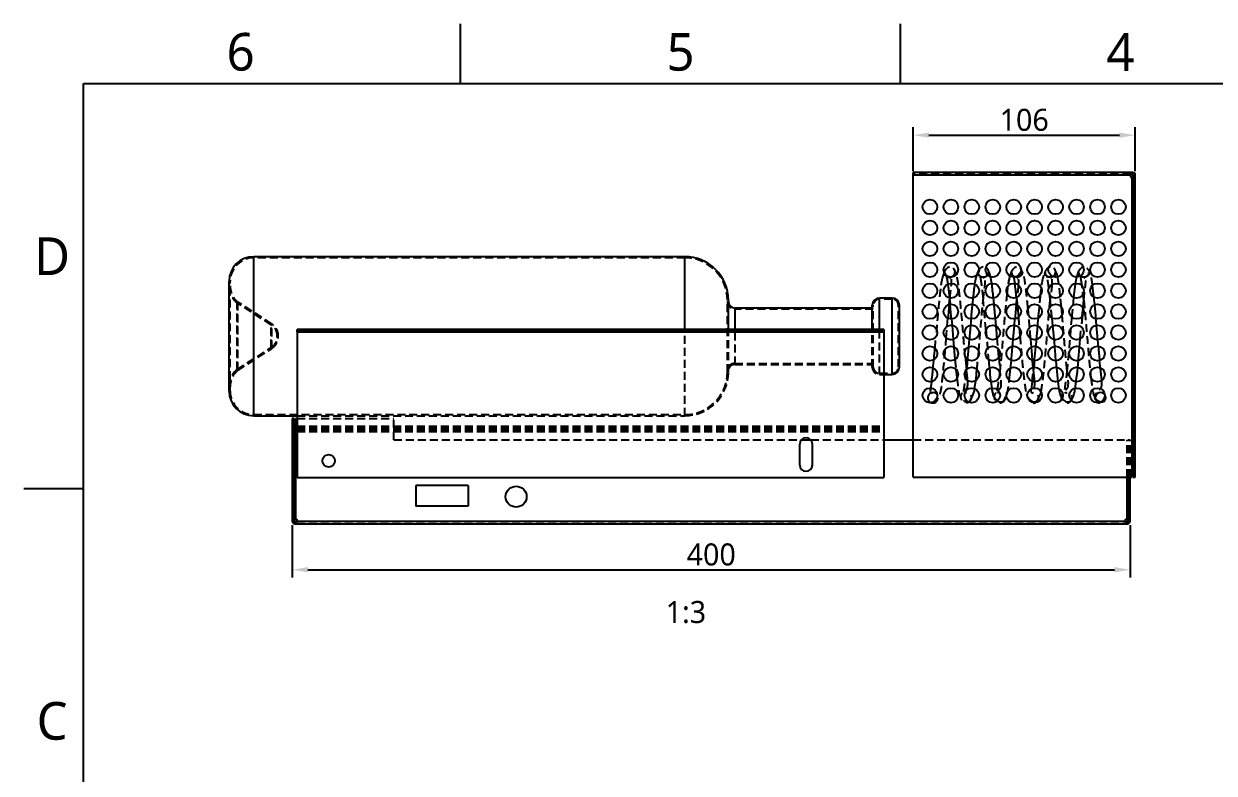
# Model space of a CAD drawing. Extents: x 1 to 420, y 0 to 296.
# Drawn here: x 1 to 190.4, y 177.2 to 296.5 of the extents above; entities that cross this region are included whole.
import ezdxf

# ---------------------------------------------------------------- set-up
doc = ezdxf.new("R2010")
doc.units = 0
doc.header["$LTSCALE"] = 12.7
doc.header["$PDMODE"] = 33
doc.header["$PDSIZE"] = 1
doc.linetypes.add('HIDDEN', pattern=[0.15, 0.1, -0.05])
doc.layers.get('DEFPOINTS').update_dxf_attribs({"linetype": 'CONTINUOUS'})
for name, color, linetype in [('ANNOTATION_TEXT', 7, 'CONTINUOUS'), ('BORDER_FRAME', 7, 'CONTINUOUS'), ('BORDER_ZONES', 7, 'CONTINUOUS'), ('HIDDEN', 7, 'HIDDEN'), ('TANGENT_HIDDEN', 7, 'HIDDEN'), ('TANGENT_LINES', 7, 'CONTINUOUS'), ('VISIBLE', 7, 'CONTINUOUS')]:
    doc.layers.add(name, color=color, linetype=linetype)
doc.styles.add('ONSHAPE-STANDARD', font='NotoSans-Regular.ttf')
doc.styles.add('ONSHAPE-STANDARD-DIMENSION', font='')
doc.styles.add('ONSHAPE-STANDARD-VIEW-LABE', font='NotoSans-Regular.ttf', dxfattribs={"height": 3.5})
doc.styles.get('ONSHAPE-STANDARD-DIMENSION').set_extended_font_data('Noto Sans')
doc.dimstyles.new('ONSHAPE-ISO-25$0', dxfattribs={"dimtxt": 3.5, "dimasz": 2.5, "dimexe": 1.25, "dimexo": 0.625, "dimtad": 1, "dimtxsty": 'ONSHAPE-STANDARD-DIMENSION', "dimcen": 2.5, "dimclrd": 7, "dimclre": 7, "dimclrt": 7, "dimazin": 3, "dimtfac": 1, "dimtmove": 0, "dimatfit": 3})

# ---------------------------------------------------------------- blocks, each defined once
blk = doc.blocks.new('*D4')
at = {"layer": 'ANNOTATION_TEXT', "color": 7}
for p, q in [((142.51, 273.04), (142.51, 280.02)), ((145.01, 278.77), (175.34, 278.77)), ((177.84, 273.04), (177.84, 280.02))]:
    blk.add_line(p, q, dxfattribs=at)
for points in [[(145.01, 279.18), (145.01, 278.35), (142.51, 278.77)], [(175.34, 278.35), (175.34, 279.18), (177.84, 278.77)]]:
    blk.add_solid(points, dxfattribs=at)
at = {"layer": 'DEFPOINTS', "color": 0}
for p in [(177.84, 278.77), (142.51, 272.42), (177.84, 272.42)]:
    blk.add_point(p, dxfattribs=at)
at = {"layer": 'ANNOTATION_TEXT', "color": 7, "insert": (160.18, 281.19), "char_height": 3.5, "attachment_point": 5, "style": 'ONSHAPE-STANDARD-DIMENSION'}
blk.add_mtext('106', dxfattribs=at)
blk = doc.blocks.new('*D5')
at = {"layer": 'ANNOTATION_TEXT', "color": 7}
for p, q in [((43.71, 216.71), (43.71, 208.34)), ((177.04, 216.71), (177.04, 208.34)), ((46.21, 209.59), (174.54, 209.59))]:
    blk.add_line(p, q, dxfattribs=at)
for points in [[(46.21, 210.01), (46.21, 209.18), (43.71, 209.59)], [(174.54, 209.18), (174.54, 210.01), (177.04, 209.59)]]:
    blk.add_solid(points, dxfattribs=at)
at = {"layer": 'DEFPOINTS', "color": 0}
for p in [(43.71, 217.34), (177.04, 217.34), (177.04, 209.59)]:
    blk.add_point(p, dxfattribs=at)
at = {"layer": 'ANNOTATION_TEXT', "color": 7, "insert": (110.38, 212.01), "char_height": 3.5, "attachment_point": 5, "style": 'ONSHAPE-STANDARD-DIMENSION'}
blk.add_mtext('400', dxfattribs=at)

msp = doc.modelspace()

# ---------------------------------------------------------------- linework, layer by layer
at = {"layer": 'BORDER_FRAME'}
for p, q in [((10.5, 10), (10.5, 287)), ((10.5, 287), (410.5, 287))]:
    msp.add_line(p, q, dxfattribs=at)
at = {"layer": 'BORDER_ZONES'}
for p, q in [((70.5, 287), (70.5, 296.5)), ((140.5, 287), (140.5, 296.5)), ((10.5, 222.5), (1, 222.5))]:
    msp.add_line(p, q, dxfattribs=at)
at = {"layer": 'HIDDEN'}
for p, q in [((177.1113, 272.4947), (142.5099, 272.4947)), ((106.1758, 259.2615), (37.5774, 259.2615)), ((147.2642, 256.4767), (147.171, 256.1638)), ((147.4386, 256.926), (147.2642, 256.4767)), ((147.781, 256.37), (147.8653, 256.0502)), ((148.5537, 255.9904), (148.3577, 256.1399)), ((148.6325, 255.1771), (148.62, 255.8357)), ((153.1143, 256.37), (153.1986, 256.0502)), ((153.887, 255.9904), (153.691, 256.1399)), ((154.9194, 255.7636), (154.8861, 255.9412)), ((158.4476, 256.37), (158.5061, 256.1791)), ((158.5061, 256.1791), (158.5319, 256.0502)), ((158.5319, 256.0502), (158.6787, 255.1554)), ((159.2204, 255.9904), (159.0243, 256.1399)), ((163.2642, 256.4767), (163.171, 256.1638)), ((163.781, 256.37), (163.8653, 256.0502)), ((164.5537, 255.9904), (164.3577, 256.1399)), ((168.5116, 256.1908), (168.4547, 255.9681)), ((169.1143, 256.37), (169.1986, 256.0502)), ((169.887, 255.9904), (169.691, 256.1399)), ((33.8343, 238.0244), (33.8343, 255.5185)), ((165.923, 253.1642), (165.7031, 255.0291)), ((40.3834, 248.5658), (34.96, 252.0546)), ((34.96, 241.4883), (34.96, 252.0546)), ((40.4735, 248.706), (35.0587, 252.1892)), ((35.0587, 241.3536), (35.0587, 252.1892)), ((112.9457, 241.0513), (112.9457, 252.4916)), ((139.1782, 252.6783), (137.1557, 252.6783)), ((148.2636, 251.881), (148.3616, 252.8395)), ((148.2881, 252.8395), (148.3829, 251.9138)), ((152.032, 252.8983), (151.9306, 251.9007)), ((155.3875, 251.8835), (155.2859, 252.884)), ((158.9271, 251.8487), (158.9932, 252.5021)), ((164.2149, 251.386), (164.3265, 252.5021)), ((169.5397, 251.2978), (169.6599, 252.5021)), ((136.1663, 251.0924), (114.1633, 251.0924)), ((136.1663, 241.854), (136.1663, 251.6889)), ((140.3343, 251.6889), (140.1677, 251.6889)), ((140.1677, 241.854), (140.1677, 251.6889)), ((166.2135, 250.208), (166.0982, 251.433)), ((169.4177, 249.9993), (169.5397, 251.2978)), ((147.7816, 246.4403), (147.9402, 248.3647)), ((147.9402, 248.3647), (148.0515, 249.6366)), ((148.6069, 249.5407), (148.6993, 248.4846)), ((151.7275, 249.7446), (151.6161, 248.4746)), ((155.7096, 248.3657), (155.6014, 249.6059)), ((158.618, 248.4947), (158.7115, 249.562)), ((164.5925, 249.7006), (164.7056, 248.4116)), ((167.7351, 249.8292), (167.5789, 248.0351)), ((169.1096, 246.3763), (169.2625, 248.2348)), ((171.6986, 248.4946), (171.5868, 249.7685)), ((41.3305, 246.7126), (41.3305, 246.8303)), ((41.4972, 246.7126), (41.4972, 246.8303)), ((137.8432, 247.5282), (44.5099, 247.5282)), ((113.1123, 241.0513), (113.1123, 247.8615)), ((135.9996, 241.854), (135.9996, 247.8615)), ((148.8831, 246.2596), (148.9859, 245.0474)), ((151.4345, 246.2739), (151.3298, 245.0417)), ((156.1359, 243.3872), (155.8683, 246.4391)), ((158.3385, 245.1404), (158.438, 246.3163)), ((159.4005, 248.0786), (159.5065, 246.787)), ((161.32, 245.0407), (161.2055, 246.3922)), ((164.8732, 246.3795), (164.9783, 245.1349)), ((168.9969, 245.0449), (169.1096, 246.3763)), ((34.96, 241.4883), (40.3834, 244.9771)), ((35.0587, 241.3536), (40.4735, 244.8369)), ((152.8548, 243.4616), (152.9362, 244.3561)), ((162.0978, 246.2329), (162.0042, 245.1304)), ((171.9787, 245.1331), (171.8889, 246.1903)), ((114.1633, 242.4505), (136.1663, 242.4505)), ((151.1517, 243.0812), (150.9827, 241.3732)), ((158.013, 241.6497), (158.137, 242.9168)), ((161.632, 241.7147), (161.5246, 242.8033)), ((161.8109, 243.0032), (161.6864, 241.7347)), ((165.1869, 242.8386), (165.2944, 241.7395)), ((168.6878, 241.7302), (168.8022, 242.9018)), ((172.3057, 241.6456), (172.1825, 242.8948)), ((114.1633, 242.2838), (135.9996, 242.2838)), ((137.1557, 240.8645), (139.1782, 240.8645)), ((137.1557, 240.6979), (137.8432, 240.6979)), ((140.1677, 241.854), (140.3343, 241.854)), ((149.3269, 241.4192), (149.4713, 240.0651)), ((156.3208, 241.4193), (156.2705, 240.9388)), ((145.4376, 239.4686), (145.2894, 238.4444)), ((152.2843, 238.3537), (152.3906, 239.0674)), ((154.8698, 239.5033), (155.0207, 238.4238)), ((161.4425, 239.5069), (161.2711, 238.3387)), ((165.5322, 239.5388), (165.7084, 238.2964)), ((168.2917, 238.3993), (168.4688, 239.6887)), ((150.7715, 237.8181), (150.9915, 237.8059)), ((155.918, 238.228), (155.8837, 237.9911)), ((156.2293, 237.8093), (156.3249, 237.8059)), ((150.9915, 236.1392), (151.4056, 236.2834)), ((166.5449, 236.5185), (166.7057, 236.4161)), ((37.5774, 234.2814), (106.1758, 234.2814)), ((44.5099, 234.1147), (106.1758, 234.1147)), ((44.5099, 233.6921), (59.8766, 233.6921)), ((59.8766, 230.2614), (59.8766, 233.6921)), ((44.5099, 231.9342), (137.8432, 231.9342)), ((44.5099, 231.6009), (137.8432, 231.6009)), ((59.8766, 230.2614), (124.7259, 230.2614)), ((126.2167, 230.2614), (137.8432, 230.2614)), ((142.5099, 230.2614), (176.5432, 230.2614)), ((176.5432, 224.3281), (176.5432, 230.2614)), ((176.7099, 230.2614), (177.0432, 230.2614)), ((176.7099, 224.3281), (176.7099, 230.2614)), ((177.0432, 224.3281), (177.0432, 230.2614)), ((44.4419, 217.2614), (176.3113, 217.2614))]:
    msp.add_line(p, q, dxfattribs=at)
for centre, radius, start, end in [((37.5774, 255.5185), 3.743, 90, 180), ((106.1758, 252.4916), 6.7699, 0, 90), ((153.8714, 256.817), 1.0183, 103.975633, 151.351734), ((148.3187, 256.8999), 0.7565, 177.378869, 200.35698), ((148.325, 256.9024), 0.7632, 200.376604, 269.99355), ((161.5688, 253.7546), 9.3751, 163.120813, 172.102629), ((136.2955, 252.4237), 18.921, 8.269514, 10.166869), ((171.489, 252.7154), 14.0753, 165.013551, 176.299522), ((155.4529, 255.4504), 3.8531, 351.87072, 5.738684), ((178.9737, 252.3397), 16.2589, 166.396399, 176.459946), ((135.0255, 250.8665), 29.302, 7.091594, 10.189547), ((161.2083, 255.4501), 3.4334, 353.02019, 6.447744), ((148.9727, 252.7151), 16.8896, 7.874571, 12.085861), ((178.878, 253.5547), 10.6991, 166.963159, 171.600017), ((141.6989, 251.0845), 27.9445, 7.56713, 10.235711), ((37.2411, 254.8052), 3.5734, 180, 230.330882), ((37.2411, 254.8052), 3.4067, 180, 230.163501), ((224.9908, 246.2862), 66.2864, 172.528566, 174.174859), ((44.1032, 240.1645), 120.8514, 5.859479, 6.804896), ((232.5168, 246.0902), 68.4869, 172.497189, 174.04742), ((65.446, 241.8302), 104.7555, 5.847124, 7.092477), ((114.1633, 252.31), 1.2177, 180, 270), ((137.1557, 251.6889), 0.9894, 90, 180), ((139.1782, 251.6889), 0.9894, 0, 90), ((-95.379, 227.1478), 250.3229, 4.721135, 5.813244), ((330.4599, 235.3306), 168.6786, 173.869751, 174.445563), ((-69.2817, 228.6334), 234.8212, 5.147254, 5.833978), ((-7.7408, 234.7173), 174.6408, 5.492454, 6.063329), ((-111.0738, 225.2535), 273.0965, 4.816171, 5.453567), ((39.2669, 246.8303), 2.0636, 0, 57.247486), ((39.2669, 246.8303), 2.2303, 0, 57.247486), ((439.9326, 225.3189), 271.6384, 174.787056, 175.160673), ((39.2669, 246.7126), 2.0636, 302.752514, 0), ((39.2669, 246.7126), 2.2303, 302.752514, 0), ((-146.4528, 270.5132), 293.5564, 354.982479, 355.353808), ((516.7852, 276.6715), 363.8419, 184.55906, 185.297649), ((114.1633, 241.2328), 1.2177, 90, 180), ((-71.5144, 264.2463), 225.3299, 354.185085, 354.707461), ((371.4526, 263.5121), 216.2552, 185.3397, 185.864509), ((37.2411, 238.7377), 3.5734, 129.669118, 180), ((37.2411, 238.7377), 3.4067, 129.836499, 180), ((106.1758, 241.0513), 6.7699, 270, 0), ((106.1758, 241.0513), 6.9366, 270, 0), ((114.1633, 241.2328), 1.051, 90, 180), ((137.1557, 241.854), 1.1561, 180, 270), ((137.1557, 241.854), 0.9894, 180, 270), ((139.1782, 241.854), 0.9894, 270, 0), ((8.7064, 256.0534), 143.0316, 353.581181, 354.108993), ((57.0704, 252.0269), 105.1203, 353.159754, 354.208474), ((67.896, 250.6574), 83.6193, 351.287537, 352.721293), ((132.251, 242.4797), 24.0459, 349.815714, 354.310471), ((143.6754, 240.8747), 14.1777, 346.380232, 355.351214), ((211.5147, 244.6643), 40.969, 186.249807, 189.143084), ((37.5774, 238.0244), 3.743, 180, 270), ((145.5039, 238.1947), 0.4183, 232.750105, 291.640977), ((145.6582, 236.9726), 0.8333, 248.375904, 35.247393), ((156.1229, 238.1304), 0.3383, 232.578509, 288.320584), ((156.0735, 237.4977), 1.3815, 280.485503, 1.598806), ((162.7204, 238.1779), 2.2757, 196.897928, 207.870888), ((161.5039, 238.1947), 0.4183, 232.750105, 291.640977), ((171.1666, 239.0635), 5.5119, 187.999903, 196.300411), ((167.7796, 238.0688), 1.9819, 196.182681, 231.463267), ((166.8373, 238.1947), 0.4183, 232.750105, 291.640977), ((172.3249, 236.9726), 0.8333, 179.287368, 35.247393), ((151.0967, 236.9801), 0.6773, 265.736032, 287.786887), ((156.4737, 237.1986), 0.8988, 233.345063, 263.998714), ((167.1154, 237.099), 0.7964, 239.041572, 268.596139), ((166.8837, 237.1069), 0.9737, 276.355913, 327.206018), ((167.0963, 236.9835), 0.6806, 269.962573, 305.744073)]:
    msp.add_arc(centre, radius, start, end, dxfattribs=at)
for points, knots in [([(160.7865, 251.2083), (160.7345, 251.7583), (160.6211, 252.9556), (160.3293, 255.3684), (160.1161, 256.7446), (159.7215, 257.331), (159.5413, 257.5988)], [0, 0, 0, 0, 0.26286223, 0.57225651, 0.80470199, 1, 1, 1, 1]), ([(164.2921, 257.8052), (164.1385, 257.7484), (163.8012, 257.6234), (163.4392, 256.9684), (163.3195, 256.632), (163.2642, 256.4767)], [0, 0, 0, 0, 0.31045584, 0.68175314, 1, 1, 1, 1]), ([(171.0622, 254.8417), (171.039, 255.0017), (170.9793, 255.4123), (170.7756, 256.8064), (170.3859, 257.3504), (170.208, 257.5988)], [0, 0, 0, 0, 0.25756168, 0.66101944, 1, 1, 1, 1]), ([(147.171, 256.1638), (147.1187, 255.9571), (146.9711, 255.374), (146.6836, 252.8358), (146.398, 249.8635), (146.2253, 247.778), (146.1389, 246.7344)], [0, 0, 0, 0, 0.14474988, 0.4082834, 0.70389217, 1, 1, 1, 1]), ([(148.3249, 256.1392), (148.242, 256.145), (148.0672, 256.1573), (147.7769, 256.2726), (147.5247, 256.5494), (147.448, 256.733), (147.4294, 256.8672), (147.4201, 256.9344)], [0, 0, 0, 0, 0.19685986, 0.41533274, 0.65187197, 0.82551168, 1, 1, 1, 1]), ([(147.8653, 256.0502), (147.9373, 255.6099), (148.0194, 255.108), (148.0235, 255.076), (148.024, 255.0721)], [0, 0, 0, 0, 0.87708566, 1, 1, 1, 1]), ([(149.2297, 256.9344), (149.2204, 256.8672), (149.2018, 256.733), (149.125, 256.5494), (148.8729, 256.2726), (148.5826, 256.1573), (148.4077, 256.145), (148.3249, 256.1392)], [0, 0, 0, 0, 0.17448832, 0.34812803, 0.58466726, 0.80314014, 1, 1, 1, 1]), ([(149.0867, 256.9344), (149.0837, 256.8673), (149.0776, 256.734), (149.0194, 256.5513), (148.8045, 256.275), (148.5478, 256.1576), (148.3961, 256.1451), (148.3249, 256.1392)], [0, 0, 0, 0, 0.18021559, 0.3574915, 0.59505824, 0.81004564, 1, 1, 1, 1]), ([(150.7884, 243.5399), (150.7033, 244.4971), (150.527, 246.482), (150.2552, 249.8591), (149.9581, 252.8724), (149.6902, 255.3536), (149.4843, 256.2426), (149.3987, 256.612)], [0, 0, 0, 0, 0.21442905, 0.44463545, 0.66545951, 0.86098878, 1, 1, 1, 1]), ([(153.6582, 256.1392), (153.5753, 256.145), (153.4005, 256.1573), (153.1102, 256.2726), (152.858, 256.5494), (152.7813, 256.733), (152.7627, 256.8672), (152.7534, 256.9344)], [0, 0, 0, 0, 0.19685986, 0.41533274, 0.65187197, 0.82551168, 1, 1, 1, 1]), ([(153.6582, 256.1392), (153.587, 256.1451), (153.4352, 256.1576), (153.1785, 256.275), (152.9637, 256.5513), (152.9055, 256.734), (152.8994, 256.8673), (152.8963, 256.9344)], [0, 0, 0, 0, 0.18995436, 0.40494176, 0.6425085, 0.81978441, 1, 1, 1, 1]), ([(153.1986, 256.0502), (153.2462, 255.7927), (153.3664, 255.1417), (153.62, 252.8682), (153.6486, 252.582), (153.6565, 252.5021)], [0, 0, 0, 0, 0.32070257, 0.81053222, 1, 1, 1, 1]), ([(154.563, 256.9344), (154.5537, 256.8672), (154.5351, 256.733), (154.4584, 256.5494), (154.2062, 256.2726), (153.9159, 256.1573), (153.7411, 256.145), (153.6582, 256.1392)], [0, 0, 0, 0, 0.17448832, 0.34812803, 0.58466726, 0.80314014, 1, 1, 1, 1]), ([(154.4201, 256.9344), (154.417, 256.8673), (154.4109, 256.734), (154.3528, 256.5513), (154.1379, 256.275), (153.8812, 256.1576), (153.7294, 256.1451), (153.6582, 256.1392)], [0, 0, 0, 0, 0.18021559, 0.3574915, 0.59505824, 0.81004564, 1, 1, 1, 1]), ([(153.6599, 252.5021), (153.6698, 252.5948), (153.6984, 252.8632), (153.8172, 254.0865), (153.9805, 255.0342), (153.9619, 255.5808), (153.9533, 255.8357)], [0, 0, 0, 0, 0.16289335, 0.47157905, 0.75367076, 1, 1, 1, 1]), ([(158.9915, 256.1392), (158.9087, 256.145), (158.7338, 256.1573), (158.4436, 256.2726), (158.1914, 256.5494), (158.1146, 256.733), (158.0961, 256.8672), (158.0867, 256.9344)], [0, 0, 0, 0, 0.19685986, 0.41533274, 0.65187197, 0.82551168, 1, 1, 1, 1]), ([(158.9915, 256.1392), (158.9203, 256.1451), (158.7686, 256.1576), (158.5119, 256.275), (158.297, 256.5513), (158.2388, 256.734), (158.2327, 256.8673), (158.2297, 256.9344)], [0, 0, 0, 0, 0.18995436, 0.40494176, 0.6425085, 0.81978441, 1, 1, 1, 1]), ([(159.8963, 256.9344), (159.887, 256.8672), (159.8684, 256.733), (159.7917, 256.5494), (159.5395, 256.2726), (159.2492, 256.1573), (159.0744, 256.145), (158.9915, 256.1392)], [0, 0, 0, 0, 0.17448832, 0.34812803, 0.58466726, 0.80314014, 1, 1, 1, 1]), ([(159.7534, 256.9344), (159.7503, 256.8673), (159.7443, 256.734), (159.6861, 256.5513), (159.4712, 256.275), (159.2145, 256.1576), (159.0627, 256.1451), (158.9915, 256.1392)], [0, 0, 0, 0, 0.18021559, 0.3574915, 0.59505824, 0.81004564, 1, 1, 1, 1]), ([(164.3249, 256.1392), (164.242, 256.145), (164.0672, 256.1573), (163.7769, 256.2726), (163.5247, 256.5494), (163.448, 256.733), (163.4294, 256.8672), (163.4201, 256.9344)], [0, 0, 0, 0, 0.19685986, 0.41533274, 0.65187197, 0.82551168, 1, 1, 1, 1]), ([(164.3249, 256.1392), (164.2537, 256.1451), (164.1019, 256.1576), (163.8452, 256.275), (163.6303, 256.5513), (163.5721, 256.734), (163.5661, 256.8673), (163.563, 256.9344)], [0, 0, 0, 0, 0.18995436, 0.40494176, 0.6425085, 0.81978441, 1, 1, 1, 1]), ([(165.2297, 256.9344), (165.2204, 256.8672), (165.2018, 256.733), (165.125, 256.5494), (164.8729, 256.2726), (164.5826, 256.1573), (164.4077, 256.145), (164.3249, 256.1392)], [0, 0, 0, 0, 0.17448832, 0.34812803, 0.58466726, 0.80314014, 1, 1, 1, 1]), ([(165.0867, 256.9344), (165.0837, 256.8673), (165.0776, 256.734), (165.0194, 256.5513), (164.8045, 256.275), (164.5478, 256.1576), (164.3961, 256.1451), (164.3249, 256.1392)], [0, 0, 0, 0, 0.18021559, 0.3574915, 0.59505824, 0.81004564, 1, 1, 1, 1]), ([(169.6582, 256.1392), (169.5753, 256.145), (169.4005, 256.1573), (169.1102, 256.2726), (168.858, 256.5494), (168.7813, 256.733), (168.7627, 256.8672), (168.7534, 256.9344)], [0, 0, 0, 0, 0.19685986, 0.41533274, 0.65187197, 0.82551168, 1, 1, 1, 1]), ([(169.6582, 256.1392), (169.587, 256.1451), (169.4352, 256.1576), (169.1785, 256.275), (168.9637, 256.5513), (168.9055, 256.734), (168.8994, 256.8673), (168.8963, 256.9344)], [0, 0, 0, 0, 0.18995436, 0.40494176, 0.6425085, 0.81978441, 1, 1, 1, 1]), ([(170.563, 256.9344), (170.5537, 256.8672), (170.5351, 256.733), (170.4584, 256.5494), (170.2062, 256.2726), (169.9159, 256.1573), (169.7411, 256.145), (169.6582, 256.1392)], [0, 0, 0, 0, 0.17448832, 0.34812803, 0.58466726, 0.80314014, 1, 1, 1, 1]), ([(170.4201, 256.9344), (170.417, 256.8673), (170.4109, 256.734), (170.3528, 256.5513), (170.1379, 256.275), (169.8812, 256.1576), (169.7294, 256.1451), (169.6582, 256.1392)], [0, 0, 0, 0, 0.18021559, 0.3574915, 0.59505824, 0.81004564, 1, 1, 1, 1]), ([(169.6599, 252.5021), (169.6698, 252.5948), (169.6984, 252.8632), (169.8172, 254.0865), (169.9805, 255.0342), (169.9619, 255.5808), (169.9533, 255.8357)], [0, 0, 0, 0, 0.16289335, 0.47157905, 0.75367076, 1, 1, 1, 1]), ([(148.3616, 252.8395), (148.4019, 253.2273), (148.479, 253.9696), (148.6179, 255.0345), (148.6295, 255.1482), (148.6325, 255.1771)], [0, 0, 0, 0, 0.44947094, 0.86021891, 1, 1, 1, 1]), ([(152.9362, 244.3561), (152.9904, 244.9782), (153.1148, 246.4056), (153.3897, 249.802), (153.5731, 251.6349), (153.6599, 252.5021)], [0, 0, 0, 0, 0.28927214, 0.6637302, 1, 1, 1, 1]), ([(157.443, 253.6238), (157.4237, 253.4492), (157.3624, 252.8946), (157.0413, 249.6571), (156.7992, 246.5925), (156.5008, 243.1893), (156.3739, 241.9415), (156.3208, 241.4193)], [0, 0, 0, 0, 0.10734388, 0.34091673, 0.58441359, 0.82607361, 1, 1, 1, 1]), ([(158.9932, 252.5021), (159.0058, 252.6238), (159.0275, 252.8329), (159.0411, 252.9605), (159.0467, 253.0138)], [0, 0, 0, 0, 0.58180074, 1, 1, 1, 1]), ([(164.3265, 252.5021), (164.3381, 252.6139), (164.3615, 252.8402), (164.3865, 253.0743), (164.3992, 253.1927)], [0, 0, 0, 0, 0.49425621, 1, 1, 1, 1]), ([(168.04, 252.9749), (168.04, 252.9745), (168.0387, 252.9657), (167.7367, 249.8541), (167.7352, 249.8312), (167.7351, 249.8292)], [0, 0, 0, 0, 0.04210164, 0.9159009, 1, 1, 1, 1]), ([(169.6565, 252.5021), (169.7448, 251.6166), (169.9314, 249.7449), (170.2036, 246.3764), (170.4933, 243.0207), (170.6937, 241.1128), (170.7892, 240.2043)], [0, 0, 0, 0, 0.23600066, 0.49880258, 0.76134609, 1, 1, 1, 1]), ([(162.8665, 237.8838), (162.9742, 238.582), (163.2067, 240.0892), (163.4868, 243.0624), (163.7739, 246.2979), (164.0524, 249.7129), (164.1678, 250.9008), (164.2149, 251.386)], [0, 0, 0, 0, 0.18164439, 0.39213734, 0.6179248, 0.84393449, 1, 1, 1, 1]), ([(166.996, 241.4159), (166.9413, 241.954), (166.8109, 243.2391), (166.5447, 246.2988), (166.2543, 249.7776), (166.2215, 250.1237), (166.2135, 250.208)], [0, 0, 0, 0, 0.23603395, 0.56366867, 0.89379372, 1, 1, 1, 1]), ([(159.2494, 249.8086), (159.2502, 249.8006), (159.2558, 249.7391), (159.3332, 248.8509), (159.4005, 248.0786)], [0, 0, 0, 0, 0.13059262, 1, 1, 1, 1]), ([(161.2055, 246.3922), (161.2039, 246.4109), (161.1954, 246.5147), (161.1201, 247.4311), (161.0584, 248.1825)], [0, 0, 0, 0, 0.1801756, 1, 1, 1, 1]), ([(147.5168, 243.4117), (147.6362, 244.7717), (147.7726, 246.3264), (147.7806, 246.4276), (147.7816, 246.4403)], [0, 0, 0, 0, 0.87477755, 1, 1, 1, 1]), ([(159.5065, 246.787), (159.5142, 246.6892), (159.544, 246.3097), (159.8568, 242.7542), (160.0876, 240.3133), (160.4303, 237.8686), (160.5189, 237.5916), (160.543, 237.5164)], [0, 0, 0, 0, 0.10206336, 0.39623953, 0.67048865, 0.91065497, 1, 1, 1, 1]), ([(167.5789, 248.0351), (167.5425, 247.5821), (167.453, 246.4668), (167.1631, 243.1346), (167.0393, 241.9253), (166.9875, 241.4193)], [0, 0, 0, 0, 0.2846235, 0.70060895, 1, 1, 1, 1]), ([(145.6582, 236.1392), (145.8024, 236.1548), (146.2224, 236.2002), (147.0232, 237.9764), (147.1408, 239.897), (147.4764, 242.9391), (147.5082, 243.3103), (147.5168, 243.4117)], [0, 0, 0, 0, 0.11652814, 0.33946639, 0.59618299, 0.88966322, 1, 1, 1, 1]), ([(149.1642, 243.0775), (149.1659, 243.0589), (149.1752, 242.9587), (149.2587, 242.1105), (149.3269, 241.4192)], [0, 0, 0, 0, 0.18490569, 1, 1, 1, 1]), ([(154.4975, 243.0781), (154.4992, 243.0591), (154.5082, 242.9624), (154.5807, 242.2223), (154.639, 241.6276)], [0, 0, 0, 0, 0.1964361, 1, 1, 1, 1]), ([(156.2705, 240.9388), (156.244, 240.6936), (156.2028, 240.3121), (156.1849, 240.1528), (156.1784, 240.0958)], [0, 0, 0, 0, 0.64246609, 1, 1, 1, 1]), ([(156.4085, 238.5305), (156.4293, 238.5595), (156.497, 238.6542), (156.5766, 239.362), (156.4391, 240.3068), (156.3666, 241.0394), (156.3293, 241.4159)], [0, 0, 0, 0, 0.11097069, 0.3625269, 0.67242603, 1, 1, 1, 1]), ([(166.9875, 241.4193), (166.9574, 241.101), (166.887, 240.3567), (166.6018, 238.3178), (166.5615, 238.062), (166.5504, 237.9911)], [0, 0, 0, 0, 0.35054388, 0.81999036, 1, 1, 1, 1]), ([(167.0752, 238.5305), (167.0959, 238.5595), (167.1637, 238.6542), (167.2432, 239.362), (167.1058, 240.3068), (167.0333, 241.0394), (166.996, 241.4159)], [0, 0, 0, 0, 0.11097069, 0.3625269, 0.67242603, 1, 1, 1, 1]), ([(149.4713, 240.0651), (149.4714, 240.0645), (149.4725, 240.0502), (149.7894, 237.6515), (149.9456, 237.2245), (150.5055, 236.484), (150.8487, 236.3375), (150.9883, 236.3144), (151.0464, 236.3047)], [0, 0, 0, 0, 0.01686154, 0.36211344, 0.55323159, 0.76252221, 0.90109059, 1, 1, 1, 1]), ([(151.0752, 238.5305), (151.096, 238.5575), (151.1641, 238.6457), (151.2261, 239.3224), (151.1913, 239.5875), (151.1761, 239.7038)], [0, 0, 0, 0, 0.19853624, 0.64859224, 1, 1, 1, 1]), ([(161.7419, 238.5305), (161.7627, 238.5558), (161.8309, 238.6384), (161.8848, 239.307), (161.8672, 239.4424), (161.861, 239.4895)], [0, 0, 0, 0, 0.22341965, 0.7298831, 1, 1, 1, 1]), ([(172.4085, 238.5305), (172.4294, 238.5575), (172.4974, 238.6457), (172.5594, 239.3224), (172.5247, 239.5876), (172.5094, 239.7039)], [0, 0, 0, 0, 0.19852838, 0.64856655, 1, 1, 1, 1]), ([(150.2562, 236.5804), (150.2105, 236.6733), (150.1194, 236.8585), (150.0941, 237.1671), (150.2423, 237.6881), (150.7202, 238.1113), (150.9598, 238.3942), (151.0752, 238.5305)], [0, 0, 0, 0, 0.16408294, 0.32693633, 0.54114335, 0.77901383, 1, 1, 1, 1]), ([(150.5841, 237.8617), (150.5858, 237.8597), (150.5946, 237.8493), (150.6926, 237.8321), (150.7715, 237.8181)], [0, 0, 0, 0, 0.19396446, 1, 1, 1, 1]), ([(155.5896, 236.5804), (155.5439, 236.6733), (155.4528, 236.8585), (155.4274, 237.1671), (155.5756, 237.6881), (156.0536, 238.1113), (156.2932, 238.3942), (156.4085, 238.5305)], [0, 0, 0, 0, 0.16408294, 0.32693633, 0.54114335, 0.77901383, 1, 1, 1, 1]), ([(156.3797, 236.3047), (156.4511, 236.3056), (156.6004, 236.3074), (156.844, 236.4196), (157.0561, 236.6505), (157.1675, 237.0044), (157.0962, 237.2436), (157.0602, 237.3647)], [0, 0, 0, 0, 0.17032654, 0.35632808, 0.55947535, 0.77693007, 1, 1, 1, 1]), ([(161.2711, 238.3387), (161.2684, 238.3247), (161.2595, 238.2776), (161.2345, 238.1093), (161.217, 237.9911)], [0, 0, 0, 0, 0.29789583, 1, 1, 1, 1]), ([(166.2562, 236.5804), (166.2105, 236.6733), (166.1194, 236.8585), (166.0941, 237.1671), (166.2423, 237.6881), (166.7202, 238.1113), (166.9598, 238.3942), (167.0752, 238.5305)], [0, 0, 0, 0, 0.16408294, 0.32693633, 0.54114335, 0.77901383, 1, 1, 1, 1]), ([(171.5896, 236.5804), (171.5439, 236.6733), (171.4528, 236.8585), (171.4274, 237.1671), (171.5756, 237.6881), (172.0536, 238.1113), (172.2932, 238.3942), (172.4085, 238.5305)], [0, 0, 0, 0, 0.16408294, 0.32693633, 0.54114335, 0.77901383, 1, 1, 1, 1]), ([(172.3644, 236.306), (172.4415, 236.306), (172.6001, 236.306), (172.8433, 236.4197), (173.0563, 236.6505), (173.1674, 237.0044), (173.0962, 237.2436), (173.0602, 237.3647)], [0, 0, 0, 0, 0.17517407, 0.36008886, 0.5620492, 0.7782334, 1, 1, 1, 1]), ([(167.4939, 236.431), (167.4943, 236.4312), (167.4983, 236.4334), (167.5794, 236.5148), (167.6536, 236.5892)], [0, 0, 0, 0, 0.08618047, 1, 1, 1, 1])]:
    msp.add_open_spline(points, degree=3, knots=knots, dxfattribs=at)
at = {"layer": 'TANGENT_HIDDEN'}
for p, q in [((40.3834, 244.9771), (40.3834, 248.5658)), ((40.4735, 244.8369), (40.4735, 248.706)), ((44.5099, 247.7926), (137.8432, 247.7926)), ((44.5099, 247.5153), (137.8432, 247.5153)), ((106.1758, 234.1147), (106.1758, 247.8615)), ((114.1633, 242.2838), (114.1633, 247.8615)), ((137.1557, 240.6979), (137.1557, 247.8615)), ((44.5099, 232.4381), (137.8432, 232.4381)), ((44.5099, 232.1607), (137.8432, 232.1607))]:
    msp.add_line(p, q, dxfattribs=at)
at = {"layer": 'TANGENT_LINES'}
for p, q in [((177.4332, 272.8281), (177.4332, 272.4947)), ((177.1113, 272.4181), (142.5099, 272.4181)), ((177.5099, 272.4181), (177.8432, 272.4181)), ((37.5774, 234.1147), (37.5774, 259.4282)), ((106.1758, 247.8615), (106.1758, 259.4282)), ((137.1557, 247.8615), (137.1557, 252.845)), ((139.1782, 240.6979), (139.1782, 252.845)), ((114.1633, 247.8615), (114.1633, 251.259)), ((44.5099, 247.4515), (137.8432, 247.4515)), ((44.0432, 217.3381), (43.7099, 217.3381)), ((44.1199, 216.9281), (44.1199, 217.2614)), ((44.4419, 217.3381), (176.3113, 217.3381)), ((176.6332, 217.2614), (176.6332, 216.9281)), ((177.0432, 217.3381), (176.7099, 217.3381))]:
    msp.add_line(p, q, dxfattribs=at)
at = {"layer": 'VISIBLE'}
for p, q in [((177.1113, 272.8281), (142.5099, 272.8281)), ((142.5099, 272.4181), (142.5099, 272.8281)), ((177.4332, 272.8281), (177.1113, 272.8281)), ((177.1113, 272.4181), (177.1113, 272.8281)), ((142.5099, 224.3281), (142.5099, 272.4181)), ((177.4332, 272.4947), (177.1113, 272.4947)), ((177.1113, 272.4181), (177.1113, 272.0961)), ((177.1113, 272.0961), (177.3432, 272.0961)), ((177.3432, 224.3281), (177.3432, 272.0961)), ((177.5099, 272.0961), (177.5099, 272.4181)), ((177.5099, 224.3281), (177.5099, 272.0961)), ((177.8432, 272.0961), (177.5099, 272.0961)), ((177.8432, 272.0961), (177.8432, 272.4181)), ((177.8432, 224.3281), (177.8432, 272.0961)), ((106.1758, 259.4282), (37.5774, 259.4282)), ((154.8861, 255.9412), (154.8173, 256.2693)), ((168.5976, 256.4767), (168.5116, 256.1908)), ((33.6677, 238.0244), (33.6677, 255.5185)), ((148.024, 255.0721), (148.2881, 252.8395)), ((168.2937, 255.1176), (168.04, 252.9749)), ((171.2701, 253.0348), (171.0622, 254.8417)), ((113.1123, 247.8615), (113.1123, 252.4916)), ((139.1782, 252.845), (137.1557, 252.845)), ((158.9899, 252.5021), (159.2494, 249.8086)), ((135.9996, 251.259), (114.1633, 251.259)), ((135.9996, 247.8615), (135.9996, 251.6889)), ((140.3343, 241.854), (140.3343, 251.6889)), ((148.6993, 248.4846), (148.8831, 246.2596)), ((158.438, 246.3163), (158.618, 248.4947)), ((164.7056, 248.4116), (164.8732, 246.3795)), ((137.8432, 247.8615), (44.5099, 247.8615)), ((44.5099, 247.4515), (44.5099, 247.8615)), ((44.5099, 247.4515), (44.5099, 224.2614)), ((137.8432, 247.8615), (137.8432, 247.4515)), ((137.8432, 247.4515), (137.8432, 224.2614)), ((148.9859, 245.0474), (149.1642, 243.0775)), ((161.5246, 242.8033), (161.4941, 243.123)), ((137.8432, 240.6979), (139.1782, 240.6979)), ((161.6626, 241.4159), (161.632, 241.7147)), ((161.6864, 241.7347), (161.6541, 241.4193)), ((165.2944, 241.7395), (165.4719, 240.0598)), ((152.3906, 239.0674), (152.468, 239.6815)), ((154.8409, 239.7459), (154.8698, 239.5033)), ((165.4719, 240.0598), (165.5322, 239.5388)), ((37.5774, 234.1147), (44.5099, 234.1147)), ((43.7099, 233.6921), (43.7099, 217.6601)), ((44.0432, 233.6921), (43.7099, 233.6921)), ((44.0432, 233.6921), (44.0432, 217.6601)), ((44.2099, 233.6921), (44.2099, 217.6601)), ((44.2099, 233.6921), (44.5099, 233.6921)), ((124.4713, 226.2614), (124.4713, 229.5947)), ((124.7259, 230.2614), (126.2167, 230.2614)), ((126.4713, 226.2614), (126.4713, 229.5947)), ((137.8432, 230.2614), (142.5099, 230.2614)), ((44.5099, 224.2614), (137.8432, 224.2614)), ((142.5099, 224.3281), (177.3432, 224.3281)), ((176.5432, 217.6601), (176.5432, 224.3281)), ((176.7099, 217.6601), (176.7099, 224.3281)), ((177.0432, 217.6601), (177.0432, 224.3281)), ((177.5099, 224.3281), (177.8432, 224.3281)), ((63.3565, 223.0281), (63.3565, 219.6947)), ((71.6898, 223.0281), (63.3565, 223.0281)), ((71.6898, 223.0281), (71.6898, 219.6947)), ((71.6898, 219.6947), (63.3565, 219.6947)), ((43.7099, 217.6601), (44.0432, 217.6601)), ((43.7099, 217.6601), (43.7099, 217.3381)), ((44.0432, 217.6601), (44.0432, 217.3381)), ((44.1199, 217.2614), (44.4419, 217.2614)), ((44.1199, 216.9281), (44.4419, 216.9281)), ((44.2099, 217.6601), (44.4419, 217.6601)), ((44.4419, 217.6601), (44.4419, 217.3381)), ((44.4419, 216.9281), (44.4419, 217.3381)), ((44.4419, 216.9281), (176.3113, 216.9281)), ((176.3113, 217.3381), (176.3113, 217.6601)), ((176.3113, 217.6601), (176.5432, 217.6601)), ((176.3113, 217.3381), (176.3113, 216.9281)), ((176.3113, 217.2614), (176.6332, 217.2614)), ((176.3113, 216.9281), (176.6332, 216.9281)), ((176.7099, 217.6601), (177.0432, 217.6601)), ((176.7099, 217.3381), (176.7099, 217.6601)), ((177.0432, 217.3381), (177.0432, 217.6601))]:
    msp.add_line(p, q, dxfattribs=at)
for centre, radius in [((145.1766, 267.3514), 1.1667), ((148.5099, 267.3514), 1.1667), ((151.8432, 267.3514), 1.1667), ((155.1766, 267.3514), 1.1667), ((158.5099, 267.3514), 1.1667), ((161.8432, 267.3514), 1.1667), ((165.1766, 267.3514), 1.1667), ((168.5099, 267.3514), 1.1667), ((171.8432, 267.3514), 1.1667), ((175.1766, 267.3514), 1.1667), ((145.1766, 264.0181), 1.1667), ((148.5099, 264.0181), 1.1667), ((151.8432, 264.0181), 1.1667), ((155.1766, 264.0181), 1.1667), ((158.5099, 264.0181), 1.1667), ((161.8432, 264.0181), 1.1667), ((165.1766, 264.0181), 1.1667), ((168.5099, 264.0181), 1.1667), ((171.8432, 264.0181), 1.1667), ((175.1766, 264.0181), 1.1667), ((145.1766, 260.6847), 1.1667), ((148.5099, 260.6847), 1.1667), ((151.8432, 260.6847), 1.1667), ((155.1766, 260.6847), 1.1667), ((158.5099, 260.6847), 1.1667), ((161.8432, 260.6847), 1.1667), ((165.1766, 260.6847), 1.1667), ((168.5099, 260.6847), 1.1667), ((171.8432, 260.6847), 1.1667), ((175.1766, 260.6847), 1.1667), ((145.1766, 257.3514), 1.1667), ((148.5099, 257.3514), 1.1667), ((151.8432, 257.3514), 1.1667), ((155.1766, 257.3514), 1.1667), ((158.5099, 257.3514), 1.1667), ((161.8432, 257.3514), 1.1667), ((165.1766, 257.3514), 1.1667), ((168.5099, 257.3514), 1.1667), ((171.8432, 257.3514), 1.1667), ((175.1766, 257.3514), 1.1667), ((145.1766, 254.0181), 1.1667), ((148.5099, 254.0181), 1.1667), ((151.8432, 254.0181), 1.1667), ((155.1766, 254.0181), 1.1667), ((158.5099, 254.0181), 1.1667), ((161.8432, 254.0181), 1.1667), ((165.1766, 254.0181), 1.1667), ((168.5099, 254.0181), 1.1667), ((171.8432, 254.0181), 1.1667), ((175.1766, 254.0181), 1.1667), ((145.1766, 250.6847), 1.1667), ((148.5099, 250.6847), 1.1667), ((151.8432, 250.6847), 1.1667), ((155.1766, 250.6847), 1.1667), ((158.5099, 250.6847), 1.1667), ((161.8432, 250.6847), 1.1667), ((165.1766, 250.6847), 1.1667), ((168.5099, 250.6847), 1.1667), ((171.8432, 250.6847), 1.1667), ((175.1766, 250.6847), 1.1667), ((145.1766, 247.3514), 1.1667), ((148.5099, 247.3514), 1.1667), ((151.8432, 247.3514), 1.1667), ((155.1766, 247.3514), 1.1667), ((158.5099, 247.3514), 1.1667), ((161.8432, 247.3514), 1.1667), ((165.1766, 247.3514), 1.1667), ((168.5099, 247.3514), 1.1667), ((171.8432, 247.3514), 1.1667), ((175.1766, 247.3514), 1.1667), ((145.1766, 244.0181), 1.1667), ((148.5099, 244.0181), 1.1667), ((151.8432, 244.0181), 1.1667), ((155.1766, 244.0181), 1.1667), ((158.5099, 244.0181), 1.1667), ((161.8432, 244.0181), 1.1667), ((165.1766, 244.0181), 1.1667), ((168.5099, 244.0181), 1.1667), ((171.8432, 244.0181), 1.1667), ((175.1766, 244.0181), 1.1667), ((145.1766, 240.6847), 1.1667), ((148.5099, 240.6847), 1.1667), ((151.8432, 240.6847), 1.1667), ((155.1766, 240.6847), 1.1667), ((158.5099, 240.6847), 1.1667), ((161.8432, 240.6847), 1.1667), ((165.1766, 240.6847), 1.1667), ((168.5099, 240.6847), 1.1667), ((171.8432, 240.6847), 1.1667), ((175.1766, 240.6847), 1.1667), ((145.1766, 237.3514), 1.1667), ((148.5099, 237.3514), 1.1667), ((151.8432, 237.3514), 1.1667), ((155.1766, 237.3514), 1.1667), ((158.5099, 237.3514), 1.1667), ((161.8432, 237.3514), 1.1667), ((165.1766, 237.3514), 1.1667), ((168.5099, 237.3514), 1.1667), ((171.8432, 237.3514), 1.1667), ((175.1766, 237.3514), 1.1667), ((49.5099, 226.9281), 1), ((79.3342, 221.2281), 1.6667)]:
    msp.add_circle(centre, radius, dxfattribs=at)
for centre, radius, start, end in [((177.4332, 272.4181), 0.41, 0, 90), ((177.4332, 272.4181), 0.0767, 0, 90), ((37.5774, 255.5185), 3.9097, 90, 180), ((106.1758, 252.4916), 6.9366, 0, 90), ((147.1104, 256.0292), 2.3614, 14.288772, 41.658101), ((152.059, 255.8095), 2.7964, 9.463154, 39.781821), ((162.7061, 255.7983), 2.8186, 9.24999, 39.701812), ((155.9895, 255.4221), 3.5521, 147.984362, 162.730042), ((239.0338, 243.818), 87.4744, 172.627492, 174.041655), ((70.2613, 244.022), 85.4852, 5.9504, 7.476387), ((114.9116, 248.7901), 44.2275, 5.406308, 8.274735), ((114.1633, 252.31), 1.051, 180, 270), ((137.1557, 251.6889), 1.1561, 90, 180), ((139.1782, 251.6889), 1.1561, 0, 90), ((389.8315, 227.918), 242.7535, 174.334925, 174.867007), ((-93.6563, 227.8712), 243.2303, 5.111278, 5.672775), ((-98.3174, 226.9121), 254.9309, 5.107211, 5.621338), ((401.5271, 227.8222), 243.7869, 174.344024, 174.883825), ((428.2515, 225.8004), 266.9335, 174.441259, 175.139188), ((-85.9769, 265.1206), 232.8406, 354.207794, 355.00284), ((-87.8282, 266.7557), 250.7666, 354.564812, 355.052856), ((422.9447, 267.3998), 258.9254, 184.932922, 185.443161), ((420.7547, 266.6601), 249.7057, 184.94558, 185.461298), ((367.7114, 263.6691), 217.8549, 185.301532, 185.86282), ((139.1782, 241.854), 1.1561, 270, 0), ((40.2732, 252.146), 105.9259, 353.12621, 354.298125), ((-86.5737, 215.5531), 238.9733, 5.800207, 6.212971), ((35.7219, 253.2085), 117.5271, 353.390781, 354.241782), ((279.5727, 254.0825), 125.553, 185.693103, 186.556738), ((34.1072, 253.9758), 124.5174, 353.428484, 354.318897), ((44.9025, 228.4183), 117.4813, 5.407471, 6.351963), ((46.1852, 253.8365), 123.0993, 353.400416, 354.356096), ((-158.4217, 205.9691), 332.6462, 5.820565, 6.156849), ((37.5774, 238.0244), 3.9097, 180, 270), ((145.6582, 236.9726), 0.8333, 35.247393, 248.375904), ((163.3391, 238.9983), 4.9888, 330.997836, 353.103635), ((172.8088, 237.8004), 1.584, 212.092686, 240.676682), ((172.3249, 236.9726), 0.8333, 35.247393, 179.287368), ((172.4598, 237.126), 0.8256, 238.870158, 263.35984), ((125.4713, 229.5947), 1, 360, 180), ((125.4713, 226.2614), 1, 180, 360), ((44.1199, 217.3381), 0.41, 180, 270), ((44.1199, 217.3381), 0.0767, 180, 270), ((176.6332, 217.3381), 0.0767, 270, 0), ((176.6332, 217.3381), 0.41, 270, 0)]:
    msp.add_arc(centre, radius, start, end, dxfattribs=at)
for points, knots in [([(148.2921, 257.8052), (148.1441, 257.7611), (147.819, 257.6643), (147.4609, 256.9784), (147.4423, 256.9347), (147.4386, 256.926)], [0, 0, 0, 0, 0.40054021, 0.87957612, 1, 1, 1, 1]), ([(158.9588, 257.8052), (158.8047, 257.747), (158.4665, 257.6192), (158.0993, 256.9649), (157.9603, 256.5552), (157.8924, 256.3551)], [0, 0, 0, 0, 0.29957008, 0.65784828, 1, 1, 1, 1]), ([(169.6254, 257.8052), (169.4718, 257.7484), (169.1346, 257.6234), (168.7725, 256.9684), (168.6528, 256.632), (168.5976, 256.4767)], [0, 0, 0, 0, 0.31045584, 0.68175314, 1, 1, 1, 1]), ([(158.9424, 252.9572), (158.946, 252.923), (158.9557, 252.831), (158.9767, 252.6291), (158.9899, 252.5021)], [0, 0, 0, 0, 0.37129817, 1, 1, 1, 1]), ([(171.3935, 251.8228), (171.343, 252.3208), (171.2803, 252.9395), (171.2718, 253.0193), (171.2701, 253.0348)], [0, 0, 0, 0, 0.80504225, 1, 1, 1, 1]), ([(151.9306, 251.9007), (151.8461, 251.0092), (151.7418, 249.9077), (151.7298, 249.7707), (151.7275, 249.7446)], [0, 0, 0, 0, 0.80937761, 1, 1, 1, 1]), ([(171.5868, 249.7685), (171.585, 249.7887), (171.575, 249.9033), (171.4755, 250.9556), (171.3935, 251.8228)], [0, 0, 0, 0, 0.17582851, 1, 1, 1, 1]), ([(151.6161, 248.4746), (151.5468, 247.635), (151.4556, 246.5295), (151.4386, 246.3235), (151.4345, 246.2739)], [0, 0, 0, 0, 0.75936572, 1, 1, 1, 1]), ([(155.8683, 246.4391), (155.8677, 246.4464), (155.8627, 246.5075), (155.7812, 247.4963), (155.7096, 248.3657)], [0, 0, 0, 0, 0.1207127, 1, 1, 1, 1]), ([(162.2781, 248.4191), (162.2118, 247.6159), (162.1223, 246.5294), (162.1028, 246.2942), (162.0978, 246.2329)], [0, 0, 0, 0, 0.73928143, 1, 1, 1, 1]), ([(171.8889, 246.1903), (171.8828, 246.2636), (171.8606, 246.5321), (171.7668, 247.6684), (171.6986, 248.4946)], [0, 0, 0, 0, 0.27285997, 1, 1, 1, 1]), ([(151.3298, 245.0417), (151.2526, 244.1894), (151.1616, 243.1829), (151.153, 243.0947), (151.1517, 243.0812)], [0, 0, 0, 0, 0.84683015, 1, 1, 1, 1]), ([(158.137, 242.9168), (158.1387, 242.9343), (158.1493, 243.0428), (158.2522, 244.1838), (158.3385, 245.1404)], [0, 0, 0, 0, 0.161521, 1, 1, 1, 1]), ([(161.4941, 243.123), (161.4937, 243.127), (161.4896, 243.1698), (161.4006, 244.1512), (161.32, 245.0407)], [0, 0, 0, 0, 0.09364014, 1, 1, 1, 1]), ([(168.8022, 242.9018), (168.8043, 242.9231), (168.8161, 243.0436), (168.9153, 244.1413), (168.9969, 245.0449)], [0, 0, 0, 0, 0.17682529, 1, 1, 1, 1]), ([(145.2894, 238.4444), (145.2805, 238.3957), (145.2596, 238.2806), (145.2326, 238.0969), (145.217, 237.9911)], [0, 0, 0, 0, 0.42357787, 1, 1, 1, 1]), ([(151.3036, 236.3352), (151.3679, 236.3613), (151.5092, 236.4185), (151.725, 236.6527), (151.8336, 237.0038), (151.7627, 237.2434), (151.7268, 237.3647)], [0, 0, 0, 0, 0.20879093, 0.45850194, 0.72579983, 1, 1, 1, 1]), ([(151.4056, 236.2834), (151.411, 236.2844), (151.4585, 236.2929), (152.2882, 237.8654), (152.2853, 238.2245), (152.2843, 238.3537)], [0, 0, 0, 0, 0.07587551, 0.66750076, 1, 1, 1, 1]), ([(155.0207, 238.4238), (155.0569, 238.2213), (155.1315, 237.8036), (155.255, 237.1715), (155.8579, 236.5191), (155.9224, 236.4852), (155.9371, 236.4775)], [0, 0, 0, 0, 0.28023165, 0.5780657, 0.90421932, 1, 1, 1, 1]), ([(160.7087, 237.1141), (160.8813, 236.8857), (161.172, 236.5012), (161.5182, 236.3189), (161.7564, 236.3142), (161.8737, 236.3119)], [0, 0, 0, 0, 0.42585685, 0.71713546, 1, 1, 1, 1]), ([(161.6582, 236.1392), (161.7963, 236.1328), (162.1986, 236.1142), (162.8655, 237.8073), (162.8663, 237.8733), (162.8665, 237.8838)], [0, 0, 0, 0, 0.30544856, 0.88982386, 1, 1, 1, 1]), ([(161.8737, 236.3119), (161.8886, 236.314), (161.9356, 236.3205), (162.1904, 236.4211), (162.3855, 236.6501), (162.5019, 237.0045), (162.4299, 237.2436), (162.3935, 237.3647)], [0, 0, 0, 0, 0.09453319, 0.29752657, 0.519232, 0.75655192, 1, 1, 1, 1]), ([(167.6536, 236.5892), (167.6679, 236.6077), (167.7112, 236.6638), (167.8433, 237.0172), (167.766, 237.2479), (167.7268, 237.3647)], [0, 0, 0, 0, 0.19630338, 0.59302948, 1, 1, 1, 1]), ([(171.0662, 238.1543), (171.0804, 238.0575), (171.1147, 237.8224), (171.3314, 237.1581), (171.4305, 237.0124), (171.4668, 236.9588)], [0, 0, 0, 0, 0.30725617, 0.74554201, 1, 1, 1, 1])]:
    msp.add_open_spline(points, degree=3, knots=knots, dxfattribs=at)

# ---------------------------------------------------------------- texts
at = {"layer": 'ANNOTATION_TEXT', "color": 7, "insert": (105.7555, 204.6198), "char_height": 3.5, "attachment_point": 2, "style": 'ONSHAPE-STANDARD-VIEW-LABE'}
msp.add_mtext(' 1:3', dxfattribs=at)
at = {"layer": 'BORDER_ZONES', "char_height": 6, "attachment_point": 5, "style": 'ONSHAPE-STANDARD'}
for s, insert in [('6', (35.5, 292)), ('5', (105.5, 292)), ('4', (175.5, 292)), ('D', (5.5, 259.5)), ('C', (5.5, 185.5))]:
    msp.add_mtext(s, dxfattribs=dict(at, insert=insert))

# ---------------------------------------------------------------- dimensions: what is measured, and where the dimension line sits
at = {"layer": 'ANNOTATION_TEXT'}
dim = msp.add_linear_dim(base=(177.8432, 278.7666), p1=(142.5099, 272.4181, 12.7492), p2=(177.8432, 272.4181, 12.0173), dimstyle='ONSHAPE-ISO-25$0', override={"dimlfac": 3, "dimpost": ''}, dxfattribs=at)
dim.commit()
dim.dimension.update_dxf_attribs({"geometry": '*D4', "text_midpoint": (160.1766, 281.1857)})
dim = msp.add_linear_dim(base=(177.0432, 209.5923), p1=(43.7099, 217.3381, 11.0173), p2=(177.0432, 217.3381, 11.0173), dimstyle='ONSHAPE-ISO-25$0', override={"dimlfac": 3, "dimpost": ''}, dxfattribs=at)
dim.commit()
dim.dimension.update_dxf_attribs({"geometry": '*D5', "text_midpoint": (110.3766, 209.5923), "dimtype": 160})

doc.saveas('drawing.dxf')
